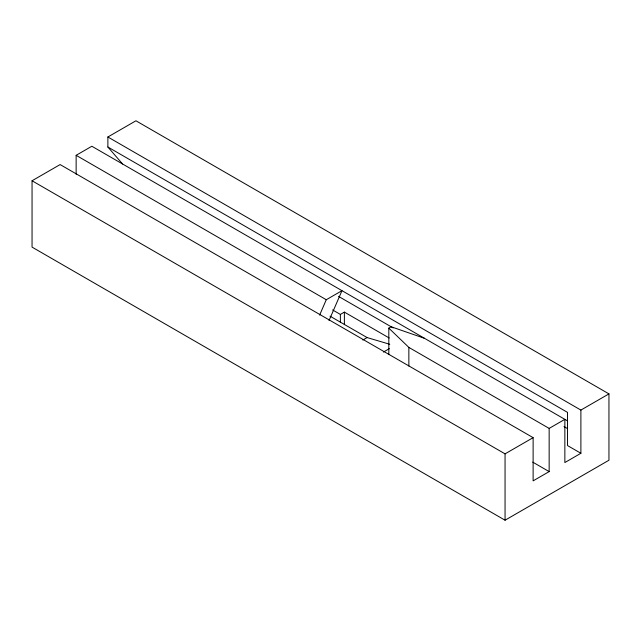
<?xml version="1.0" encoding="UTF-8"?>
<svg xmlns="http://www.w3.org/2000/svg" width="641" height="641" viewBox="0 0 641 641"><rect width="100%" height="100%" fill="white"/><g stroke="black" fill="none" stroke-linecap="round" stroke-linejoin="round"><path stroke-width="0.96" d="M319.619 315.116L326.277 299.732L341.982 290.661L329.041 320.532M122.575 163.992L107.88 147.021L107.88 136.99L135.94 120.788L608.95 393.886L608.95 460.23L505.06 520.212L32.05 247.114L32.05 180.77L60.11 164.569L533.12 437.659L533.12 480.862L549.153 471.608L549.153 428.404L408.854 347.406L388.815 328.12L391.154 326.766L424.558 338.336M76.143 174.28L76.143 155.314L91.847 146.252L567.485 420.857M332.599 309.932L340.379 314.427L344.385 312.111L389.223 337.999M362.838 340.034L367.101 337.567L389.768 344.273M383.406 352.069L389.375 348.624M32.05 180.77L505.06 453.86L533.12 437.659M549.153 428.404L564.857 419.342L564.857 462.546L580.89 453.283L580.89 410.08L107.88 136.99M580.89 410.08L608.95 393.886M107.88 147.021L567.525 412.395L567.525 445.567L580.89 453.283M338.528 296.382L393.165 327.928M564.016 426.569L567.485 428.573M76.143 155.314L326.277 299.732M330.003 316.149L367.101 337.567M532.703 462.105L549.153 471.608M505.06 453.86L505.06 520.212M408.854 347.406L408.854 366.059M388.815 328.12L388.815 354.625M344.385 312.111L344.385 324.65M340.379 314.427L340.379 322.143"/></g></svg>
